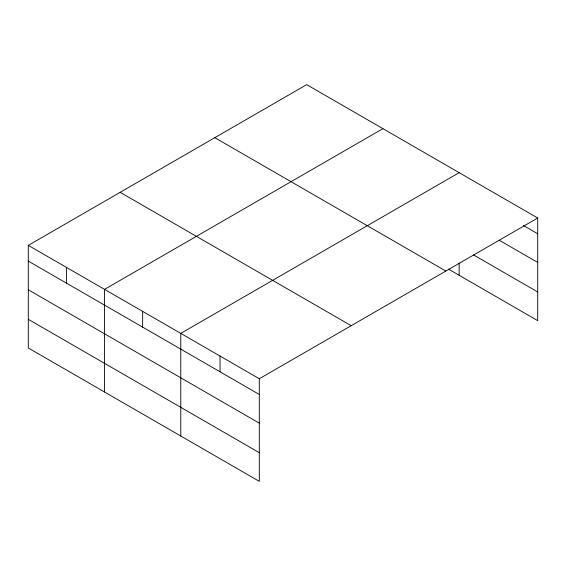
<?xml version="1.0" encoding="UTF-8"?>
<svg xmlns="http://www.w3.org/2000/svg" width="566" height="566" viewBox="0 0 566 566"><rect width="100%" height="100%" fill="white"/><g stroke="black" fill="none" stroke-linecap="round" stroke-linejoin="round"><path stroke-width="0.85" d="M448.484 269.126L537.7 320.639L537.7 218.016L306.687 84.638L28.3 245.361L28.3 347.984L259.313 481.362L259.313 378.739L28.3 245.361M382.92 128.652L104.533 289.375L104.533 391.997M459.153 172.665L180.773 333.395L180.773 436.011M259.313 378.739L537.7 218.016M523.352 225.473L537.7 233.758M499.184 240.189L537.7 262.426M473.501 254.905L537.7 291.964M214.818 137.679L445.831 271.057M120.169 192.327L351.182 325.698M28.3 261.11L259.313 394.481M28.3 289.778L259.313 423.156M28.3 319.316L259.313 452.694M459.153 263.126L459.153 275.288M220.04 356.064L220.04 371.812M142.653 311.385L142.653 327.127M66.42 267.371L66.42 283.113"/></g></svg>
